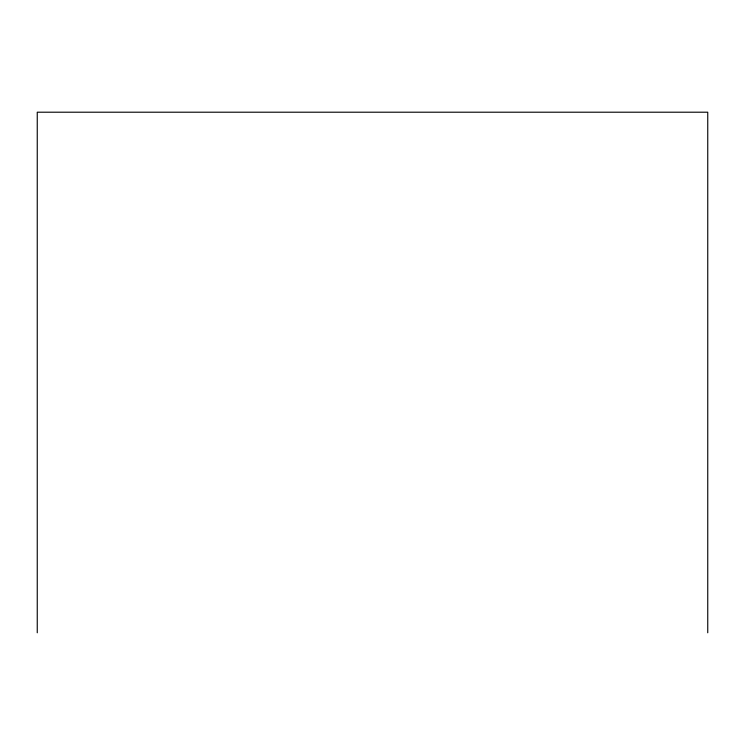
<?xml version="1.0" encoding="UTF-8"?>
<svg xmlns="http://www.w3.org/2000/svg" width="745" height="745" viewBox="0 0 745 745"><rect width="100%" height="100%" fill="white"/><g stroke="black" fill="none" stroke-linecap="round" stroke-linejoin="round"><path stroke-width="1.12" d="M707.75 632.794L707.75 112.206L37.25 112.206L37.25 632.794"/></g></svg>
